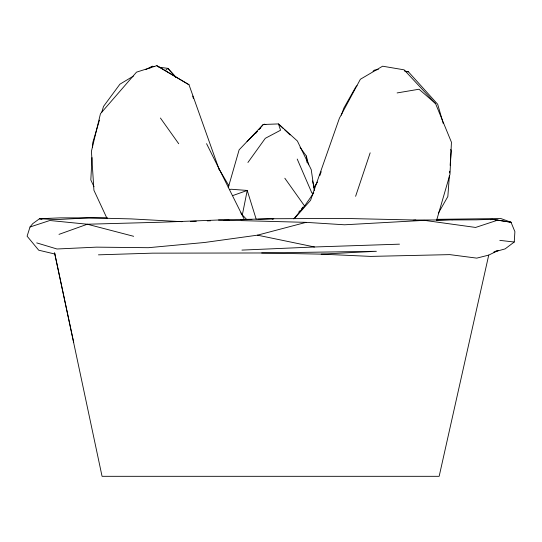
<?xml version="1.0" encoding="UTF-8"?>
<svg xmlns="http://www.w3.org/2000/svg" width="542" height="542" viewBox="0 0 542 542"><rect width="100%" height="100%" fill="white"/><g stroke="black" fill="none" stroke-linecap="round" stroke-linejoin="round"><path stroke-width="0.81" d="M91.991 157.58L90.826 179.958L93.99 186.719M92.506 147.634L92.763 142.661L99.45 120.128M493.776 252.064L505.124 248.886L514.243 242.023L514.9 231.658L511.018 222.247L500.862 218.548L436.588 219.341M449.393 175.459L447.841 196.536L438.342 213.223M449.575 172.932L449.704 171.245M450.138 165.344L451.188 151.008L450.727 149.396M246.983 219.795L242.335 214.91L247.227 190.445L231.021 189.233L229.429 189.7M495.117 251.386L498.294 250.431L488.735 255.106L439.156 476.316L102.059 476.316L54.573 252.816L73.719 342.551M228.236 187.708L239.124 149.843L263.263 124.484L278.459 123.922L297.382 140.995L311.23 169.626L314.285 190.493M436.628 220.296L449.989 174.28L451.432 142.207L435.544 103.569L404.122 69.837L382.618 66.199L360.369 79.261L339.414 118.197L310.559 200.323L294.496 218.487M101.835 112.086L103.502 106.449L119.904 84.2L133.332 76.137M107.451 217.877L60.413 217.857L39.505 218.751L32.737 223.656L30.013 226.996L27.1 236.183L38.706 250.201L54.911 254.035M355.606 196.312L370.159 152.844M319.8 175.662L321.223 171.685M341.331 115.189L343.885 108.034L355.843 86.835L357.07 85.724M313.737 187.607L317.537 182.031M293.764 218.88L304.59 206.014L313.737 192.85M247.924 162.485L265.289 138.318L280.56 130.236L278.459 123.922L283.351 128.549M298.784 212.058L299.855 210.804M301.454 208.921L303.059 207.037M255.702 133.325L257.321 131.428M258.94 129.538L263.263 124.484M247.037 141.645L257.118 131.394M259.489 128.982L260.675 127.776M373.031 71.28L374.258 70.169L378.357 69.491M165.33 70.562L167.871 68.367L176.279 77.526M149.843 68.123L152.282 66.266L154.741 66.598M145.696 69.633L152.282 66.266M58.997 234.368L87.33 224.225L161.272 222.213L218.514 220.011L273.785 218.731L344.488 218.433L415.789 220.032L476.398 219.835L492.136 219.3L511.018 222.247L492.136 219.3L490.646 219.808M232.518 195.669L247.227 190.445L256.197 219.239M497.861 220.099L475.598 227.444L424.359 220.35L344.529 224.788L306.047 222.355L218.514 220.011M30.013 226.996L49.823 220.506L87.33 224.225L133.657 236.305M219.178 169.612L189.002 84.742L156.834 65.684L136.503 72.154L100.466 113.705L91.422 151.279L93.929 190.276L107.079 218.548M272.179 219.198L273.785 218.731L257.782 219.246M36.734 242.897L56.985 248.995L96.469 247.145L148.332 247.701L204.53 242.491L257.477 235.167L306.047 222.355M488.735 255.106L476.75 258.127L449.799 254.625L370.735 256.4L321.189 254.137L261.664 252.972L152.519 253.155L98.454 254.842M397.11 92.933L419.02 89.227L435.544 103.569M451.852 219.788L454.325 219.422L436.71 220.255M413.275 220.296L415.789 220.032M321.189 254.137L376.378 251.292L261.664 252.972M241.942 250.092L314.523 246.983L399.481 244.164M181.99 221.678L131.225 218.907L88.969 217.83L56.619 219.598L39.505 218.751L41.917 219.253M190.411 221.407L196.306 221.217M207.254 220.865L210.628 220.757M224.097 220.33L229.151 220.167M240.939 219.788L251.888 219.435M405.938 71.639L408.397 71.795L437.685 104.26L443.275 123.603M499.819 240.37L514.243 242.023M158.847 67.154L167.871 68.367L175.527 76.984M257.477 235.167L314.523 246.983M404.359 70.948L408.397 71.795M313.459 193.284L311.853 192.952L297.212 159.057M264.232 124.159L265.837 124.545M156.834 65.684L189.002 84.742M284.577 129.707L290.078 134.911M300.078 147.349L306.338 156.021L308.534 164.863M240.899 212.898L242.335 214.91M284.828 178.223L304.59 206.014M160.418 118.027L178.718 143.745M218.711 168.433L228.914 185.811M206.563 143.671L244.3 219.422M192.749 96.056L193.379 98.515M312.524 180.947L314.516 188.982M306.338 156.021L307.118 162.742"/></g></svg>
